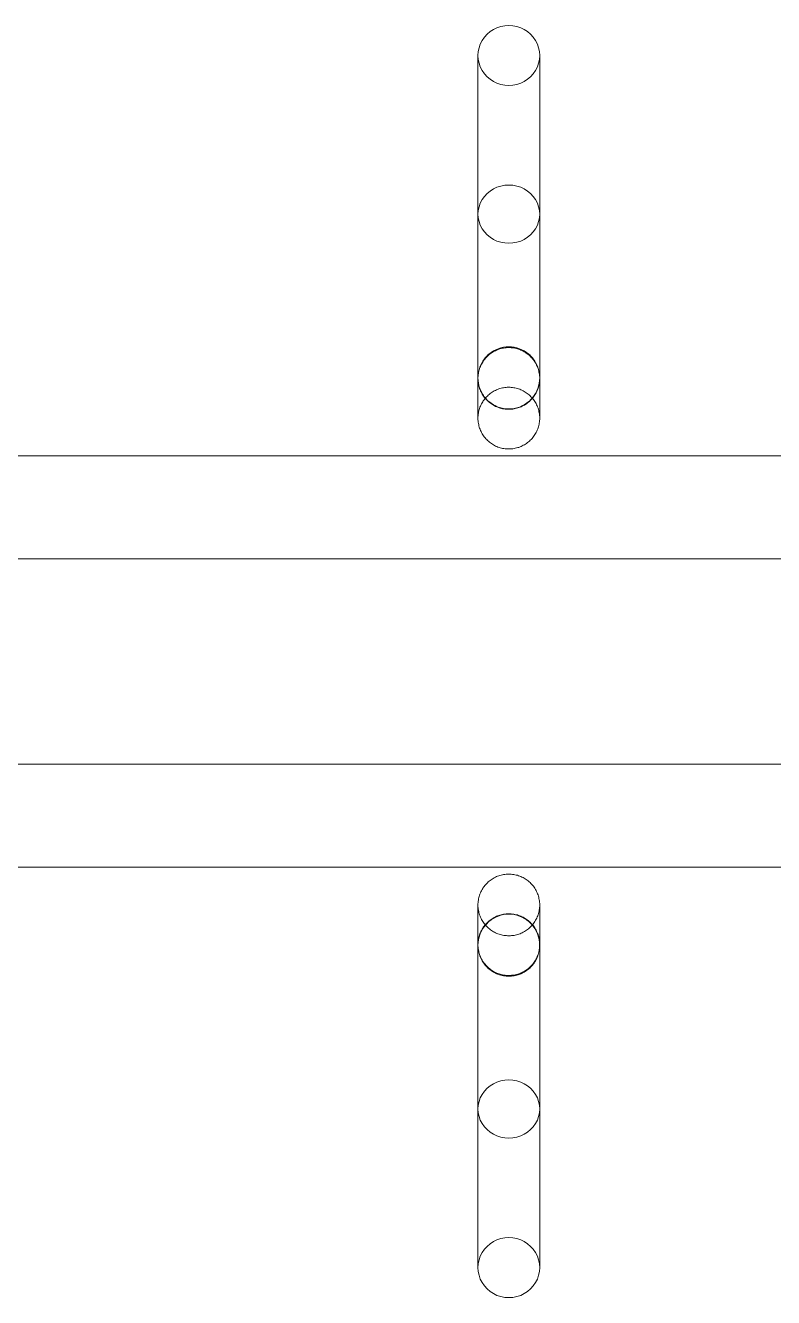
# Model space of a CAD drawing. Header units: millimetres. Extents: x -32954 to 151739, y -65671 to 56243.
# Drawn here: x -8491.7 to -8418.9, y -451.1 to -327.3 of the extents above; entities that cross this region are included whole.
import ezdxf

# ---------------------------------------------------------------- set-up
doc = ezdxf.new("R2010")
doc.units = ezdxf.units.MM
doc.layers.add('M-EQPM', color=7, linetype='Continuous', lineweight=9)

# ---------------------------------------------------------------- blocks, each defined once
blk = doc.blocks.new('М90_Вешалка гардеробная - М90_2_Вешалка гардеробная 38 крючков-8001155-О_ТХ_01')
at = {"layer": 'M-EQPM'}
for p, q in [((76.73, 59.49), (76.73, 57.21)), ((82.73, 57.21), (82.73, 59.49)), ((980, 20.52), (-980, 20.52)), ((-980, 20.52), (980, 20.52)), ((980, 20.52), (-980, 20.52)), ((-980, 20.52), (980, 20.52)), ((980, 10.52), (-980, 10.52)), ((-980, 10.52), (980, 10.52)), ((-980, -9.48), (980, -9.48)), ((-980, -9.48), (980, -9.48)), ((-980, -19.48), (980, -19.48)), ((-980, -19.48), (980, -19.48)), ((-980, -19.48), (980, -19.48)), ((-980, -19.48), (980, -19.48)), ((76.73, -56.17), (76.73, -58.45)), ((82.73, -58.45), (82.73, -56.17))]:
    blk.add_line(p, q, dxfattribs=at)
at = {"layer": 'M-EQPM', "flags": 128}
for points in [[(76.73, 28.06), (76.73, 28.08), (76.73, 28.11), (76.73, 28.17), (76.73, 28.25), (76.73, 28.36), (76.73, 28.49), (76.73, 28.64), (76.73, 28.81), (76.73, 29.01), (76.73, 29.23), (76.73, 29.47), (76.73, 29.73), (76.73, 30.02), (76.73, 30.32), (76.73, 30.64), (76.73, 30.99), (76.73, 31.35), (76.73, 31.73), (76.73, 32.13), (76.73, 32.54), (76.73, 32.97), (76.73, 33.42), (76.73, 33.88), (76.73, 34.36), (76.73, 34.85), (76.73, 35.35), (76.73, 35.87), (76.73, 36.4), (76.73, 36.93), (76.73, 37.48), (76.73, 38.03), (76.73, 38.6), (76.73, 39.17), (76.73, 39.74), (76.73, 40.32), (76.73, 40.9), (76.73, 41.49), (76.73, 42.08), (76.73, 42.67), (76.73, 43.26), (76.73, 43.85), (76.73, 44.44), (76.73, 45.02), (76.73, 45.61), (76.73, 46.18), (76.73, 46.76), (76.73, 47.32), (76.73, 47.88), (76.73, 48.43), (76.73, 48.97), (76.73, 49.51), (76.73, 50.03), (76.73, 50.54), (76.73, 51.04), (76.73, 51.52), (76.73, 51.99), (76.73, 52.45), (76.73, 52.89), (76.73, 53.31), (76.73, 53.72), (76.73, 54.11), (76.73, 54.48), (76.73, 54.83), (76.73, 55.17), (76.73, 55.48), (76.73, 55.78), (76.73, 56.05), (76.73, 56.3), (76.73, 56.53), (76.73, 56.74), (76.73, 56.93), (76.73, 57.09), (76.73, 57.21)], [(82.73, 57.21), (82.73, 57.06), (82.73, 56.89), (82.73, 56.7), (82.73, 56.49), (82.73, 56.25), (82.73, 56), (82.73, 55.72), (82.73, 55.42), (82.73, 55.1), (82.73, 54.76), (82.73, 54.41), (82.73, 54.03), (82.73, 53.64), (82.73, 53.23), (82.73, 52.8), (82.73, 52.36), (82.73, 51.9), (82.73, 51.42), (82.73, 50.94), (82.73, 50.44), (82.73, 49.92), (82.73, 49.4), (82.73, 48.87), (82.73, 48.32), (82.73, 47.77), (82.73, 47.21), (82.73, 46.64), (82.73, 46.07), (82.73, 45.49), (82.73, 44.91), (82.73, 44.32), (82.73, 43.73), (82.73, 43.14), (82.73, 42.55), (82.73, 41.96), (82.73, 41.37), (82.73, 40.79), (82.73, 40.2), (82.73, 39.62), (82.73, 39.05), (82.73, 38.48), (82.73, 37.92), (82.73, 37.37), (82.73, 36.82), (82.73, 36.29), (82.73, 35.76), (82.73, 35.25), (82.73, 34.75), (82.73, 34.26), (82.73, 33.79), (82.73, 33.33), (82.73, 32.89), (82.73, 32.46), (82.73, 32.04), (82.73, 31.65), (82.73, 31.27), (82.73, 30.91), (82.73, 30.58), (82.73, 30.26), (82.73, 29.96), (82.73, 29.68), (82.73, 29.42), (82.73, 29.18), (82.73, 28.97), (82.73, 28.78), (82.73, 28.61), (82.73, 28.46), (82.73, 28.33), (82.73, 28.23), (82.73, 28.16), (82.73, 28.1), (82.73, 28.07), (82.73, 28.06)], [(76.73, 44.05), (76.73, 39.66), (76.73, 35.81), (76.73, 32.51), (76.73, 29.75), (76.73, 27.54), (76.73, 25.89), (76.73, 24.79), (76.73, 24.26), (76.73, 24.2)], [(82.73, 24.2), (82.73, 24.48), (82.73, 25.32), (82.73, 26.72), (82.73, 28.68), (82.73, 31.19), (82.73, 34.25), (82.73, 37.86), (82.73, 42), (82.73, 44.05)], [(76.73, 28.06), (76.73, 28.18), (76.74, 28.3), (76.75, 28.42), (76.77, 28.54), (76.79, 28.66), (76.82, 28.78), (76.85, 28.89), (76.88, 29.01), (76.92, 29.12), (76.97, 29.23), (77.02, 29.34), (77.07, 29.45), (77.13, 29.55), (77.19, 29.66), (77.25, 29.76), (77.32, 29.86), (77.4, 29.95), (77.47, 30.04), (77.56, 30.13), (77.64, 30.22), (77.73, 30.3), (77.82, 30.38), (77.91, 30.45), (78.01, 30.52), (78.11, 30.59), (78.21, 30.65), (78.32, 30.71), (78.42, 30.76), (78.53, 30.81), (78.64, 30.86), (78.76, 30.9), (78.87, 30.94), (78.99, 30.97), (79.1, 31), (79.22, 31.02), (79.34, 31.04), (79.46, 31.05), (79.58, 31.06), (79.7, 31.06), (79.73, 31.06)], [(79.73, 31.06), (79.85, 31.06), (79.97, 31.05), (80.09, 31.04), (80.21, 31.03), (80.33, 31), (80.44, 30.98), (80.56, 30.95), (80.67, 30.91), (80.79, 30.87), (80.9, 30.83), (81.01, 30.78), (81.12, 30.72), (81.22, 30.67), (81.32, 30.61), (81.42, 30.54), (81.52, 30.47), (81.62, 30.4), (81.71, 30.32), (81.8, 30.24), (81.88, 30.15), (81.96, 30.07), (82.04, 29.97), (82.12, 29.88), (82.19, 29.78), (82.25, 29.68), (82.32, 29.58), (82.38, 29.48), (82.43, 29.37), (82.48, 29.26), (82.53, 29.15), (82.57, 29.04), (82.6, 28.92), (82.64, 28.81), (82.66, 28.69), (82.69, 28.57), (82.7, 28.45), (82.72, 28.34), (82.73, 28.22), (82.73, 28.1), (82.73, 28.06)], [(76.73, 28.12), (76.73, 28.08), (76.73, 28.06)], [(76.73, 24.2), (76.73, 24.48), (76.73, 25.32), (76.73, 26.72), (76.73, 28.12)], [(79.73, 25.06), (79.61, 25.07), (79.49, 25.07), (79.37, 25.09), (79.25, 25.1), (79.13, 25.12), (79.02, 25.15), (78.9, 25.18), (78.79, 25.22), (78.67, 25.26), (78.56, 25.3), (78.45, 25.35), (78.34, 25.4), (78.24, 25.46), (78.14, 25.52), (78.04, 25.59), (77.94, 25.66), (77.84, 25.73), (77.75, 25.81), (77.66, 25.89), (77.58, 25.97), (77.5, 26.06), (77.42, 26.15), (77.34, 26.25), (77.27, 26.34), (77.21, 26.44), (77.14, 26.54), (77.08, 26.65), (77.03, 26.76), (76.98, 26.87), (76.93, 26.98), (76.89, 27.09), (76.86, 27.2), (76.82, 27.32), (76.8, 27.44), (76.77, 27.55), (76.76, 27.67), (76.74, 27.79), (76.73, 27.91), (76.73, 28.03), (76.73, 28.06)], [(82.73, 28.06), (82.73, 27.94), (82.72, 27.82), (82.71, 27.7), (82.69, 27.59), (82.67, 27.47), (82.64, 27.35), (82.61, 27.23), (82.58, 27.12), (82.54, 27.01), (82.49, 26.9), (82.44, 26.79), (82.39, 26.68), (82.33, 26.57), (82.27, 26.47), (82.21, 26.37), (82.14, 26.27), (82.06, 26.18), (81.99, 26.09), (81.9, 26), (81.82, 25.91), (81.73, 25.83), (81.64, 25.75), (81.55, 25.68), (81.45, 25.61), (81.35, 25.54), (81.25, 25.48), (81.14, 25.42), (81.04, 25.36), (80.93, 25.31), (80.82, 25.27), (80.7, 25.23), (80.59, 25.19), (80.47, 25.16), (80.36, 25.13), (80.24, 25.11), (80.12, 25.09), (80, 25.08), (79.88, 25.07), (79.76, 25.06), (79.73, 25.06)], [(82.73, 28.06), (82.73, 28.08), (82.73, 28.11), (82.73, 28.12)], [(82.73, 28.12), (82.73, 26.31), (82.73, 25.05), (82.73, 24.36), (82.73, 24.2)], [(76.73, 24.2), (76.73, 24.32), (76.74, 24.44), (76.75, 24.56), (76.77, 24.68), (76.79, 24.8), (76.82, 24.92), (76.85, 25.03), (76.88, 25.15), (76.92, 25.26), (76.97, 25.37), (77.02, 25.48), (77.07, 25.59), (77.13, 25.69), (77.19, 25.8), (77.25, 25.9), (77.32, 25.99), (77.4, 26.09), (77.47, 26.18), (77.56, 26.27), (77.64, 26.35), (77.73, 26.44), (77.82, 26.51), (77.91, 26.59), (78.01, 26.66), (78.11, 26.73), (78.21, 26.79), (78.32, 26.85), (78.42, 26.9), (78.53, 26.95), (78.64, 27), (78.76, 27.04), (78.87, 27.08), (78.99, 27.11), (79.1, 27.14), (79.22, 27.16), (79.34, 27.18), (79.46, 27.19), (79.58, 27.2), (79.7, 27.2), (79.73, 27.2)], [(79.73, 27.2), (79.85, 27.2), (79.97, 27.19), (80.09, 27.18), (80.21, 27.16), (80.33, 27.14), (80.44, 27.12), (80.56, 27.09), (80.67, 27.05), (80.79, 27.01), (80.9, 26.97), (81.01, 26.92), (81.12, 26.86), (81.22, 26.81), (81.32, 26.74), (81.42, 26.68), (81.52, 26.61), (81.62, 26.54), (81.71, 26.46), (81.8, 26.38), (81.88, 26.29), (81.96, 26.2), (82.04, 26.11), (82.12, 26.02), (82.19, 25.92), (82.25, 25.82), (82.32, 25.72), (82.38, 25.62), (82.43, 25.51), (82.48, 25.4), (82.53, 25.29), (82.57, 25.18), (82.6, 25.06), (82.64, 24.95), (82.66, 24.83), (82.69, 24.71), (82.7, 24.59), (82.72, 24.47), (82.73, 24.35), (82.73, 24.23), (82.73, 24.2)], [(79.73, 21.2), (79.61, 21.2), (79.49, 21.21), (79.37, 21.22), (79.25, 21.24), (79.13, 21.26), (79.02, 21.29), (78.9, 21.32), (78.79, 21.35), (78.67, 21.39), (78.56, 21.44), (78.45, 21.49), (78.34, 21.54), (78.24, 21.6), (78.14, 21.66), (78.04, 21.73), (77.94, 21.8), (77.84, 21.87), (77.75, 21.95), (77.66, 22.03), (77.58, 22.11), (77.5, 22.2), (77.42, 22.29), (77.34, 22.38), (77.27, 22.48), (77.21, 22.58), (77.14, 22.68), (77.08, 22.79), (77.03, 22.9), (76.98, 23), (76.93, 23.12), (76.89, 23.23), (76.86, 23.34), (76.82, 23.46), (76.8, 23.57), (76.77, 23.69), (76.76, 23.81), (76.74, 23.93), (76.73, 24.05), (76.73, 24.17), (76.73, 24.2)], [(82.73, 24.2), (82.73, 24.08), (82.72, 23.96), (82.71, 23.84), (82.69, 23.72), (82.67, 23.61), (82.64, 23.49), (82.61, 23.37), (82.58, 23.26), (82.54, 23.15), (82.49, 23.03), (82.44, 22.92), (82.39, 22.82), (82.33, 22.71), (82.27, 22.61), (82.21, 22.51), (82.14, 22.41), (82.06, 22.32), (81.99, 22.22), (81.9, 22.14), (81.82, 22.05), (81.73, 21.97), (81.64, 21.89), (81.55, 21.82), (81.45, 21.74), (81.35, 21.68), (81.25, 21.62), (81.14, 21.56), (81.04, 21.5), (80.93, 21.45), (80.82, 21.41), (80.7, 21.36), (80.59, 21.33), (80.47, 21.3), (80.36, 21.27), (80.24, 21.25), (80.12, 21.23), (80, 21.21), (79.88, 21.21), (79.76, 21.2), (79.73, 21.2)], [(76.73, -23.16), (76.73, -23.04), (76.74, -22.92), (76.75, -22.8), (76.77, -22.69), (76.79, -22.57), (76.82, -22.45), (76.85, -22.33), (76.88, -22.22), (76.92, -22.11), (76.97, -22), (77.02, -21.89), (77.07, -21.78), (77.13, -21.67), (77.19, -21.57), (77.25, -21.47), (77.32, -21.37), (77.4, -21.28), (77.47, -21.19), (77.56, -21.1), (77.64, -21.01), (77.73, -20.93), (77.82, -20.85), (77.91, -20.78), (78.01, -20.71), (78.11, -20.64), (78.21, -20.58), (78.32, -20.52), (78.42, -20.46), (78.53, -20.41), (78.64, -20.37), (78.76, -20.33), (78.87, -20.29), (78.99, -20.26), (79.1, -20.23), (79.22, -20.21), (79.34, -20.19), (79.46, -20.18), (79.58, -20.17), (79.7, -20.16), (79.73, -20.16)], [(79.73, -20.16), (79.85, -20.17), (79.97, -20.17), (80.09, -20.19), (80.21, -20.2), (80.33, -20.22), (80.44, -20.25), (80.56, -20.28), (80.67, -20.32), (80.79, -20.36), (80.9, -20.4), (81.01, -20.45), (81.12, -20.5), (81.22, -20.56), (81.32, -20.62), (81.42, -20.69), (81.52, -20.76), (81.62, -20.83), (81.71, -20.91), (81.8, -20.99), (81.88, -21.07), (81.96, -21.16), (82.04, -21.25), (82.12, -21.35), (82.19, -21.44), (82.25, -21.54), (82.32, -21.65), (82.38, -21.75), (82.43, -21.86), (82.48, -21.97), (82.53, -22.08), (82.57, -22.19), (82.6, -22.3), (82.64, -22.42), (82.66, -22.54), (82.69, -22.65), (82.7, -22.77), (82.72, -22.89), (82.73, -23.01), (82.73, -23.13), (82.73, -23.16)], [(79.73, -26.16), (79.61, -26.16), (79.49, -26.15), (79.37, -26.14), (79.25, -26.13), (79.13, -26.1), (79.02, -26.08), (78.9, -26.05), (78.79, -26.01), (78.67, -25.97), (78.56, -25.93), (78.45, -25.88), (78.34, -25.82), (78.24, -25.77), (78.14, -25.71), (78.04, -25.64), (77.94, -25.57), (77.84, -25.5), (77.75, -25.42), (77.66, -25.34), (77.58, -25.25), (77.5, -25.17), (77.42, -25.08), (77.34, -24.98), (77.27, -24.88), (77.21, -24.78), (77.14, -24.68), (77.08, -24.58), (77.03, -24.47), (76.98, -24.36), (76.93, -24.25), (76.89, -24.14), (76.86, -24.02), (76.82, -23.91), (76.8, -23.79), (76.77, -23.67), (76.76, -23.56), (76.74, -23.44), (76.73, -23.32), (76.73, -23.2), (76.73, -23.16)], [(76.73, -27.08), (76.73, -25.27), (76.73, -24.01), (76.73, -23.32), (76.73, -23.16)], [(76.73, -23.16), (76.73, -23.44), (76.73, -24.29), (76.73, -25.69), (76.73, -27.64), (76.73, -30.15), (76.73, -33.21), (76.73, -36.82), (76.73, -40.96), (76.73, -43.01)], [(82.73, -23.16), (82.73, -23.28), (82.72, -23.4), (82.71, -23.52), (82.69, -23.64), (82.67, -23.76), (82.64, -23.88), (82.61, -23.99), (82.58, -24.11), (82.54, -24.22), (82.49, -24.33), (82.44, -24.44), (82.39, -24.55), (82.33, -24.65), (82.27, -24.76), (82.21, -24.86), (82.14, -24.96), (82.06, -25.05), (81.99, -25.14), (81.9, -25.23), (81.82, -25.32), (81.73, -25.4), (81.64, -25.48), (81.55, -25.55), (81.45, -25.62), (81.35, -25.69), (81.25, -25.75), (81.14, -25.81), (81.04, -25.86), (80.93, -25.91), (80.82, -25.96), (80.7, -26), (80.59, -26.04), (80.47, -26.07), (80.36, -26.1), (80.24, -26.12), (80.12, -26.14), (80, -26.15), (79.88, -26.16), (79.76, -26.16), (79.73, -26.16)], [(82.73, -43.01), (82.73, -38.62), (82.73, -34.77), (82.73, -31.47), (82.73, -28.71), (82.73, -26.5), (82.73, -24.85), (82.73, -23.75), (82.73, -23.22), (82.73, -23.16)], [(82.73, -23.16), (82.73, -23.44), (82.73, -24.29), (82.73, -25.69), (82.73, -27.08)], [(76.73, -27.02), (76.73, -26.9), (76.74, -26.79), (76.75, -26.67), (76.77, -26.55), (76.79, -26.43), (76.82, -26.31), (76.85, -26.2), (76.88, -26.08), (76.92, -25.97), (76.97, -25.86), (77.02, -25.75), (77.07, -25.64), (77.13, -25.53), (77.19, -25.43), (77.25, -25.33), (77.32, -25.23), (77.4, -25.14), (77.47, -25.05), (77.56, -24.96), (77.64, -24.87), (77.73, -24.79), (77.82, -24.71), (77.91, -24.64), (78.01, -24.57), (78.11, -24.5), (78.21, -24.44), (78.32, -24.38), (78.42, -24.32), (78.53, -24.27), (78.64, -24.23), (78.76, -24.19), (78.87, -24.15), (78.99, -24.12), (79.1, -24.09), (79.22, -24.07), (79.34, -24.05), (79.46, -24.04), (79.58, -24.03), (79.7, -24.03), (79.73, -24.02)], [(79.73, -24.02), (79.85, -24.03), (79.97, -24.03), (80.09, -24.05), (80.21, -24.06), (80.33, -24.08), (80.44, -24.11), (80.56, -24.14), (80.67, -24.18), (80.79, -24.22), (80.9, -24.26), (81.01, -24.31), (81.12, -24.36), (81.22, -24.42), (81.32, -24.48), (81.42, -24.55), (81.52, -24.62), (81.62, -24.69), (81.71, -24.77), (81.8, -24.85), (81.88, -24.93), (81.96, -25.02), (82.04, -25.11), (82.12, -25.21), (82.19, -25.3), (82.25, -25.4), (82.32, -25.51), (82.38, -25.61), (82.43, -25.72), (82.48, -25.83), (82.53, -25.94), (82.57, -26.05), (82.6, -26.16), (82.64, -26.28), (82.66, -26.4), (82.69, -26.52), (82.7, -26.63), (82.72, -26.75), (82.73, -26.87), (82.73, -26.99), (82.73, -27.02)], [(79.73, -30.02), (79.61, -30.02), (79.49, -30.02), (79.37, -30), (79.25, -29.99), (79.13, -29.97), (79.02, -29.94), (78.9, -29.91), (78.79, -29.87), (78.67, -29.83), (78.56, -29.79), (78.45, -29.74), (78.34, -29.69), (78.24, -29.63), (78.14, -29.57), (78.04, -29.5), (77.94, -29.43), (77.84, -29.36), (77.75, -29.28), (77.66, -29.2), (77.58, -29.12), (77.5, -29.03), (77.42, -28.94), (77.34, -28.84), (77.27, -28.75), (77.21, -28.65), (77.14, -28.54), (77.08, -28.44), (77.03, -28.33), (76.98, -28.22), (76.93, -28.11), (76.89, -28), (76.86, -27.89), (76.82, -27.77), (76.8, -27.65), (76.77, -27.53), (76.76, -27.42), (76.74, -27.3), (76.73, -27.18), (76.73, -27.06), (76.73, -27.02)], [(76.73, -56.17), (76.73, -56.02), (76.73, -55.86), (76.73, -55.66), (76.73, -55.45), (76.73, -55.22), (76.73, -54.96), (76.73, -54.68), (76.73, -54.38), (76.73, -54.06), (76.73, -53.73), (76.73, -53.37), (76.73, -52.99), (76.73, -52.6), (76.73, -52.19), (76.73, -51.76), (76.73, -51.32), (76.73, -50.86), (76.73, -50.38), (76.73, -49.9), (76.73, -49.4), (76.73, -48.88), (76.73, -48.36), (76.73, -47.83), (76.73, -47.28), (76.73, -46.73), (76.73, -46.17), (76.73, -45.6), (76.73, -45.03), (76.73, -44.45), (76.73, -43.87), (76.73, -43.28), (76.73, -42.69), (76.73, -42.1), (76.73, -41.51), (76.73, -40.92), (76.73, -40.33), (76.73, -39.75), (76.73, -39.16), (76.73, -38.58), (76.73, -38.01), (76.73, -37.44), (76.73, -36.88), (76.73, -36.33), (76.73, -35.79), (76.73, -35.25), (76.73, -34.73), (76.73, -34.21), (76.73, -33.71), (76.73, -33.22), (76.73, -32.75), (76.73, -32.29), (76.73, -31.85), (76.73, -31.42), (76.73, -31.01), (76.73, -30.61), (76.73, -30.23), (76.73, -29.88), (76.73, -29.54), (76.73, -29.22), (76.73, -28.92), (76.73, -28.64), (76.73, -28.38), (76.73, -28.14), (76.73, -27.93), (76.73, -27.74), (76.73, -27.57), (76.73, -27.42), (76.73, -27.3), (76.73, -27.19), (76.73, -27.12), (76.73, -27.06), (76.73, -27.03), (76.73, -27.02)], [(76.73, -27.02), (76.73, -27.04), (76.73, -27.07), (76.73, -27.08)], [(82.73, -27.02), (82.73, -27.14), (82.72, -27.26), (82.71, -27.38), (82.69, -27.5), (82.67, -27.62), (82.64, -27.74), (82.61, -27.85), (82.58, -27.97), (82.54, -28.08), (82.49, -28.19), (82.44, -28.3), (82.39, -28.41), (82.33, -28.52), (82.27, -28.62), (82.21, -28.72), (82.14, -28.82), (82.06, -28.91), (81.99, -29), (81.9, -29.09), (81.82, -29.18), (81.73, -29.26), (81.64, -29.34), (81.55, -29.41), (81.45, -29.48), (81.35, -29.55), (81.25, -29.61), (81.14, -29.67), (81.04, -29.73), (80.93, -29.78), (80.82, -29.82), (80.7, -29.86), (80.59, -29.9), (80.47, -29.93), (80.36, -29.96), (80.24, -29.98), (80.12, -30), (80, -30.01), (79.88, -30.02), (79.76, -30.02), (79.73, -30.02)], [(82.73, -27.02), (82.73, -27.04), (82.73, -27.07), (82.73, -27.13), (82.73, -27.21), (82.73, -27.32), (82.73, -27.45), (82.73, -27.6), (82.73, -27.77), (82.73, -27.97), (82.73, -28.19), (82.73, -28.43), (82.73, -28.69), (82.73, -28.98), (82.73, -29.28), (82.73, -29.6), (82.73, -29.95), (82.73, -30.31), (82.73, -30.69), (82.73, -31.09), (82.73, -31.5), (82.73, -31.94), (82.73, -32.38), (82.73, -32.85), (82.73, -33.32), (82.73, -33.81), (82.73, -34.32), (82.73, -34.83), (82.73, -35.36), (82.73, -35.89), (82.73, -36.44), (82.73, -37), (82.73, -37.56), (82.73, -38.13), (82.73, -38.7), (82.73, -39.28), (82.73, -39.87), (82.73, -40.45), (82.73, -41.04), (82.73, -41.63), (82.73, -42.22), (82.73, -42.81), (82.73, -43.4), (82.73, -43.99), (82.73, -44.57), (82.73, -45.15), (82.73, -45.72), (82.73, -46.28), (82.73, -46.84), (82.73, -47.39), (82.73, -47.94), (82.73, -48.47), (82.73, -48.99), (82.73, -49.5), (82.73, -50), (82.73, -50.48), (82.73, -50.95), (82.73, -51.41), (82.73, -51.85), (82.73, -52.27), (82.73, -52.68), (82.73, -53.07), (82.73, -53.44), (82.73, -53.8), (82.73, -54.13), (82.73, -54.44), (82.73, -54.74), (82.73, -55.01), (82.73, -55.26), (82.73, -55.5), (82.73, -55.7), (82.73, -55.89), (82.73, -56.06), (82.73, -56.17)], [(82.73, -27.08), (82.73, -27.04), (82.73, -27.03)]]:
    blk.add_lwpolyline(points, dxfattribs=at)
at = {"layer": 'M-EQPM'}
for centre, major_axis, ratio, start_param, end_param in [((79.73, 59.49), (-3, 0), 0.973737, 4.712389, 7.853982), ((79.73, 59.49), (-3, 0), 0.973737, 1.570796, 4.712389), ((79.73, 44.05), (-3, 0), 0.943394, 4.712389, 7.853982), ((79.73, 44.05), (-3, 0), 0.943394, 1.570796, 4.712389), ((79.73, -43.01), (-3, 0), 0.943394, 4.712389, 7.853982), ((79.73, -43.01), (-3, 0), 0.943394, 1.570796, 4.712389), ((79.73, -58.45), (-3, 0), 0.973737, 4.712389, 7.853982), ((79.73, -58.45), (3, 0), 0.973737, 4.712389, 7.853982)]:
    blk.add_ellipse(centre, major_axis=major_axis, ratio=ratio, start_param=start_param, end_param=end_param, dxfattribs=at)
for points in [[(79.73, 25.1), (79.38, 25.1), (78.68, 25.23), (77.76, 25.76), (77.07, 26.59), (76.71, 27.59), (76.72, 28.65), (77.08, 29.66), (77.76, 30.48), (78.68, 31.02), (79.38, 31.14), (79.73, 31.14)], [(79.73, 31.14), (80.08, 31.14), (80.78, 31.02), (81.7, 30.48), (82.38, 29.66), (82.74, 28.65), (82.75, 27.59), (82.38, 26.58), (81.7, 25.76), (80.78, 25.23), (80.08, 25.1), (79.73, 25.1)], [(79.73, -30.1), (79.38, -30.1), (78.68, -29.98), (77.76, -29.44), (77.08, -28.62), (76.72, -27.61), (76.71, -26.55), (77.08, -25.55), (77.76, -24.73), (78.68, -24.19), (79.38, -24.06), (79.73, -24.06)], [(79.73, -24.06), (80.08, -24.06), (80.78, -24.19), (81.7, -24.72), (82.38, -25.55), (82.74, -26.55), (82.74, -27.62), (82.38, -28.62), (81.7, -29.44), (80.78, -29.98), (80.08, -30.1), (79.73, -30.1)]]:
    blk.add_open_spline(points, degree=3, dxfattribs=at)

msp = doc.modelspace()

# ---------------------------------------------------------------- block references
at = {"layer": 'M-EQPM'}
msp.add_blockref('М90_Вешалка гардеробная - М90_2_Вешалка гардеробная 38 крючков-8001155-О_ТХ_01', (-8524.38, -389.72), dxfattribs=at)

doc.saveas('drawing.dxf')
